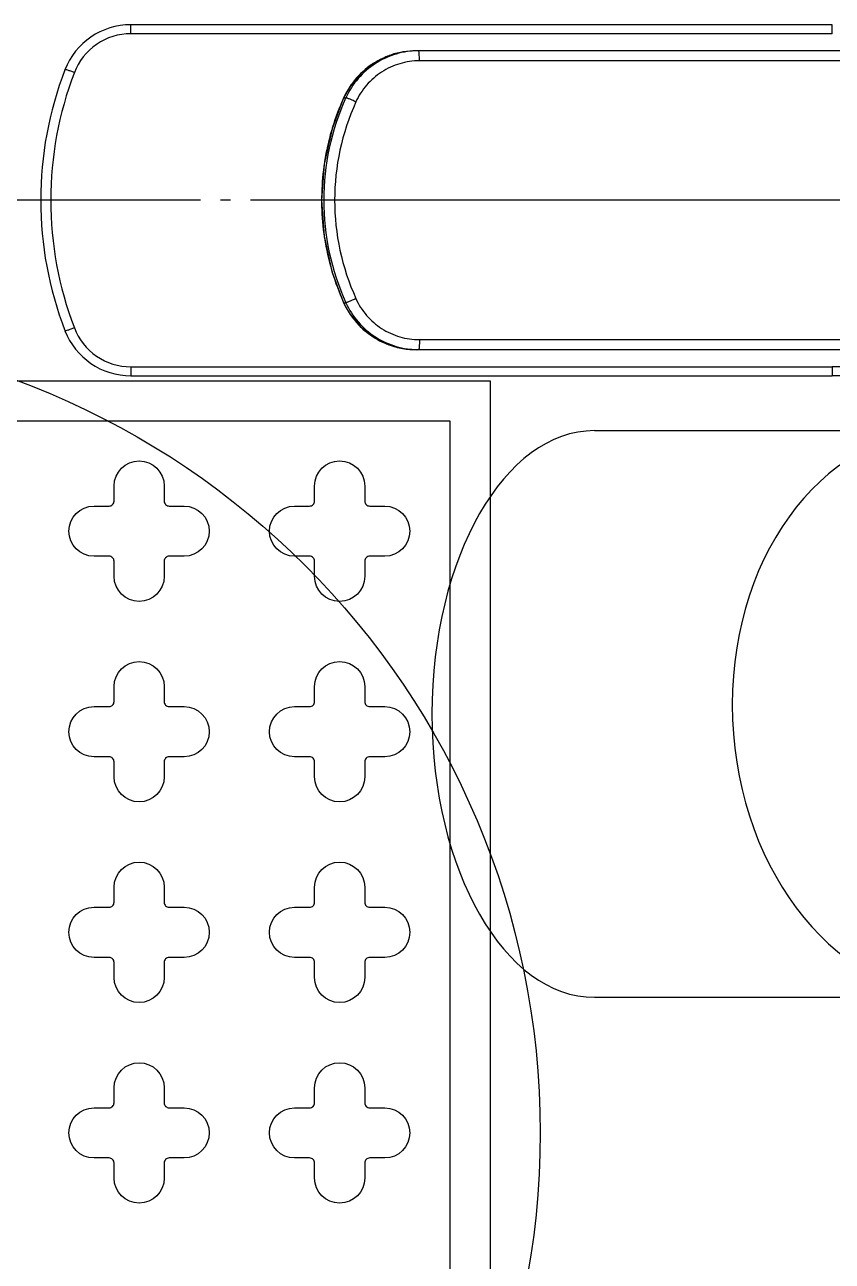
# Model space of a CAD drawing. Extents: x -137 to 14337, y 20899 to 40513.
# Drawn here: x 10395.1 to 10475.7, y 26690.7 to 26814 of the extents above; entities that cross this region are included whole.
import ezdxf

# ---------------------------------------------------------------- set-up
doc = ezdxf.new("R2010")
doc.units = 0
doc.header["$MEASUREMENT"] = 0
doc.linetypes.add('UP-LT-12', pattern=[65, 60, -2, 1, -2])
for name, color, linetype in [('54B_A-Drain', 8, 'Continuous'), ('54B_CENTER', 2, 'UP-LT-12'), ('54B_수전', 6, 'Continuous'), ('54B_위생기구', 6, 'Continuous')]:
    doc.layers.add(name, color=color, linetype=linetype)

msp = doc.modelspace()

# ---------------------------------------------------------------- linework, layer by layer
at = {"layer": '54B_A-Drain', "color": 9, "elevation": 0}
msp.add_lwpolyline([(10441.52, 26628.52), (10291.52, 26628.52), (10291.52, 26778.52), (10441.52, 26778.52)], close=True, dxfattribs=at)
at = {"layer": '54B_A-Drain', "color": 252, "elevation": 0}
msp.add_lwpolyline([(10437.52, 26632.52), (10295.52, 26632.52), (10295.52, 26774.52), (10437.52, 26774.52)], close=True, dxfattribs=at)
for points in [[(10411.02, 26761.02), (10409.52, 26761.02, 0.414214), (10409.02, 26760.52), (10409.02, 26759.02, -1), (10404.02, 26759.02), (10404.02, 26760.52, 0.414214), (10403.52, 26761.02), (10402.02, 26761.02, -1), (10402.02, 26766.02), (10403.52, 26766.02, 0.414214), (10404.02, 26766.52), (10404.02, 26768.02, -1), (10409.02, 26768.02), (10409.02, 26766.52, 0.414214), (10409.52, 26766.02), (10411.02, 26766.02, -1)], [(10431.02, 26761.02), (10429.52, 26761.02, 0.414214), (10429.02, 26760.52), (10429.02, 26759.02, -1), (10424.02, 26759.02), (10424.02, 26760.52, 0.414214), (10423.52, 26761.02), (10422.02, 26761.02, -1), (10422.02, 26766.02), (10423.52, 26766.02, 0.414214), (10424.02, 26766.52), (10424.02, 26768.02, -1), (10429.02, 26768.02), (10429.02, 26766.52, 0.414214), (10429.52, 26766.02), (10431.02, 26766.02, -1)], [(10411.02, 26741.02), (10409.52, 26741.02, 0.414214), (10409.02, 26740.52), (10409.02, 26739.02, -1), (10404.02, 26739.02), (10404.02, 26740.52, 0.414214), (10403.52, 26741.02), (10402.02, 26741.02, -1), (10402.02, 26746.02), (10403.52, 26746.02, 0.414214), (10404.02, 26746.52), (10404.02, 26748.02, -1), (10409.02, 26748.02), (10409.02, 26746.52, 0.414214), (10409.52, 26746.02), (10411.02, 26746.02, -1)], [(10431.02, 26741.02), (10429.52, 26741.02, 0.414214), (10429.02, 26740.52), (10429.02, 26739.02, -1), (10424.02, 26739.02), (10424.02, 26740.52, 0.414214), (10423.52, 26741.02), (10422.02, 26741.02, -1), (10422.02, 26746.02), (10423.52, 26746.02, 0.414214), (10424.02, 26746.52), (10424.02, 26748.02, -1), (10429.02, 26748.02), (10429.02, 26746.52, 0.414214), (10429.52, 26746.02), (10431.02, 26746.02, -1)], [(10411.02, 26721.02), (10409.52, 26721.02, 0.414214), (10409.02, 26720.52), (10409.02, 26719.02, -1), (10404.02, 26719.02), (10404.02, 26720.52, 0.414214), (10403.52, 26721.02), (10402.02, 26721.02, -1), (10402.02, 26726.02), (10403.52, 26726.02, 0.414214), (10404.02, 26726.52), (10404.02, 26728.02, -1), (10409.02, 26728.02), (10409.02, 26726.52, 0.414214), (10409.52, 26726.02), (10411.02, 26726.02, -1)], [(10431.02, 26721.02), (10429.52, 26721.02, 0.414214), (10429.02, 26720.52), (10429.02, 26719.02, -1), (10424.02, 26719.02), (10424.02, 26720.52, 0.414214), (10423.52, 26721.02), (10422.02, 26721.02, -1), (10422.02, 26726.02), (10423.52, 26726.02, 0.414214), (10424.02, 26726.52), (10424.02, 26728.02, -1), (10429.02, 26728.02), (10429.02, 26726.52, 0.414214), (10429.52, 26726.02), (10431.02, 26726.02, -1)], [(10411.02, 26701.02), (10409.52, 26701.02, 0.414214), (10409.02, 26700.52), (10409.02, 26699.02, -1), (10404.02, 26699.02), (10404.02, 26700.52, 0.414214), (10403.52, 26701.02), (10402.02, 26701.02, -1), (10402.02, 26706.02), (10403.52, 26706.02, 0.414214), (10404.02, 26706.52), (10404.02, 26708.02, -1), (10409.02, 26708.02), (10409.02, 26706.52, 0.414214), (10409.52, 26706.02), (10411.02, 26706.02, -1)], [(10431.02, 26701.02), (10429.52, 26701.02, 0.414214), (10429.02, 26700.52), (10429.02, 26699.02, -1), (10424.02, 26699.02), (10424.02, 26700.52, 0.414214), (10423.52, 26701.02), (10422.02, 26701.02, -1), (10422.02, 26706.02), (10423.52, 26706.02, 0.414214), (10424.02, 26706.52), (10424.02, 26708.02, -1), (10429.02, 26708.02), (10429.02, 26706.52, 0.414214), (10429.52, 26706.02), (10431.02, 26706.02, -1)]]:
    msp.add_lwpolyline(points, format="xyb", close=True, dxfattribs=at)
at = {"layer": '54B_A-Drain', "color": 8}
msp.add_circle((10366.52, 26703.52), 80, dxfattribs=at)
at = {"layer": '54B_CENTER', "color": 1, "linetype": 'UP-LT-12'}
msp.add_line((10542.64, 26796.52, 0), (10391.01, 26796.52, 0), dxfattribs=at)
at = {"layer": '54B_수전', "color": 6}
for p, q in [((10451.93, 26773.54, 0), (10487.48, 26773.54, 0)), ((10451.93, 26717.04, 0), (10486.08, 26717.04, 0))]:
    msp.add_line(p, q, dxfattribs=at)
for centre, major_axis, ratio, start_param, end_param in [((10451.93, 26745.29, 0), (0, -28.25), 0.573576, 3.141593, 6.283185), ((10487.48, 26745.29, 0), (1.72, -28.23), 0.769717, 3.062596, 6.204188)]:
    msp.add_ellipse(centre, major_axis=major_axis, ratio=ratio, start_param=start_param, end_param=end_param, dxfattribs=at)
at = {"layer": '54B_위생기구', "linetype": 'Continuous'}
for p, q in [((10475.66, 26814.02, 0), (10405.69, 26814.02, 0)), ((10405.69, 26813.12, 0), (10405.69, 26814.02, 0)), ((10475.66, 26813.12, 0), (10405.69, 26813.12, 0)), ((10475.66, 26813.12, 0), (10475.66, 26814.02, 0)), ((10492.59, 26811.42, 0), (10434.18, 26811.42, 0)), ((10492.67, 26810.42, 0), (10434.48, 26810.42, 0)), ((10427.59, 26807.92, 0), (10426.92, 26806.74, 0)), ((10426.93, 26806.74, 0), (10426.92, 26806.74, 0)), ((10426.93, 26806.74, 0), (10427.15, 26806.74, 0)), ((10426.93, 26786.29, 0), (10426.92, 26786.3, 0)), ((10426.93, 26786.29, 0), (10427.15, 26786.29, 0)), ((10434.48, 26782.62, 0), (10492.67, 26782.62, 0)), ((10434.18, 26781.62, 0), (10492.59, 26781.62, 0)), ((10405.69, 26779.91, 0), (10475.66, 26779.91, 0)), ((10405.69, 26779.91, 0), (10405.69, 26779.02, 0)), ((10475.66, 26779.91, 0), (10475.66, 26779.02, 0)), ((10405.69, 26779.02, 0), (10475.66, 26779.02, 0))]:
    msp.add_line(p, q, dxfattribs=at)
at = {"layer": '54B_위생기구', "linetype": 'Continuous', "elevation": 0}
for points in [[(10434.18, 26811.42), (10432.86, 26811.3), (10431.31, 26810.88), (10429.88, 26810.15), (10428.62, 26809.15), (10427.59, 26807.92)], [(10426.92, 26806.74), (10425.76, 26803.63), (10424.98, 26800.12), (10424.71, 26796.53), (10424.97, 26792.93), (10425.75, 26789.42), (10426.92, 26786.3)], [(10426.92, 26786.3), (10427.57, 26785.13), (10428.6, 26783.9), (10429.86, 26782.89), (10431.29, 26782.16), (10432.83, 26781.73), (10434.18, 26781.62)]]:
    msp.add_lwpolyline(points, dxfattribs=at)
at = {"layer": '54B_위생기구', "linetype": 'Continuous'}
for centre, radius, start, end in [((10405.69, 26806.98, 0), 7.04, 90.0166, 158.8265), ((10434.19, 26803.45, 0), 7.96, 113.4354, 120.7018), ((10434.19, 26803.45, 0), 7.96, 110.0475, 113.4322), ((10434.18, 26803.46, 0), 7.96, 100.2356, 110.0382), ((10434.18, 26803.49, 0), 7.93, 99.4784, 100.226), ((10434.18, 26803.46, 0), 7.96, 90.0103, 99.4714), ((10432.77, 26796.52, 0), 36.07, 158.8622, 201.1378), ((10434.2, 26803.43, 0), 7.99, 131.7108, 135.3032), ((10434.2, 26803.44, 0), 7.98, 124.5318, 131.7099), ((10434.19, 26803.44, 0), 7.97, 120.7064, 124.5252), ((10433.22, 26796.52, 0), 35.52, 158.9947, 201.0053), ((10434.23, 26803.41, 0), 8.03, 144.7795, 155.5427), ((10434.21, 26803.42, 0), 8, 135.3141, 144.7595), ((10449.63, 26796.52, 0), 24.7, 155.5497, 204.4503), ((10449.36, 26796.54, 0), 24.64, 155.7483, 162.835), ((10449.71, 26796.52, 0), 23.69, 155.5499, 204.4501), ((10449.33, 26796.55, 0), 24.61, 155.5535, 155.7455), ((10449.54, 26796.49, 0), 24.83, 163.7829, 170.9526), ((10449.39, 26796.53, 0), 24.67, 162.8393, 163.7763), ((10449.42, 26796.51, 0), 24.7, 172.0914, 179.2392), ((10449.55, 26796.49, 0), 24.83, 170.9528, 172.0958), ((10449.25, 26796.51, 0), 24.54, 179.2505, 180.5237), ((10449.4, 26796.52, 0), 24.69, 180.5371, 187.7464), ((10449.54, 26796.54, 0), 24.83, 187.7404, 188.7679), ((10449.54, 26796.54, 0), 24.82, 188.7681, 196.5093), ((10449.38, 26796.49, 0), 24.66, 196.5179, 196.9328), ((10449.36, 26796.49, 0), 24.64, 196.9363, 204.2001), ((10449.34, 26796.48, 0), 24.62, 204.2039, 204.4463), ((10434.23, 26789.62, 0), 8.03, 204.4571, 215.2311), ((10434.21, 26789.61, 0), 8, 215.2505, 224.2959), ((10405.69, 26786.05, 0), 7.04, 201.173, 269.9839), ((10434.21, 26789.6, 0), 7.99, 224.3054, 227.8687), ((10434.2, 26789.59, 0), 7.98, 227.8706, 234.9955), ((10434.19, 26789.59, 0), 7.97, 235.0009, 238.8274), ((10434.19, 26789.58, 0), 7.97, 238.8332, 246.1624), ((10434.19, 26789.58, 0), 7.96, 246.1647, 249.5696), ((10434.18, 26789.57, 0), 7.96, 249.5803, 259.9938), ((10434.18, 26789.54, 0), 7.92, 260.0057, 260.2826), ((10434.18, 26789.57, 0), 7.96, 260.29, 269.9887), ((10475.65, 26659.18, 0), 120.73, 80.8737, 89.9955), ((10475.65, 26658.51, 0), 120.51, 80.9328, 89.996)]:
    msp.add_arc(centre, radius, start, end, dxfattribs=at)
for points, knots in [([(10405.69, 26813.12, 0), (10404.49, 26813.12, 0), (10402.05, 26812.37, 0), (10400.49, 26810.36, 0), (10400.06, 26809.25, 0)], [0, 0, 0, 0, 0.500372, 1, 1, 1, 1]), ([(10434.4, 26811.42, 0), (10433.64, 26811.42, 0), (10432.12, 26811.2, 0), (10430.03, 26810.24, 0), (10428.29, 26808.73, 0), (10427.46, 26807.43, 0), (10427.15, 26806.74, 0)], [0, 0, 0, 0, 0.249707, 0.499543, 0.749631, 1, 1, 1, 1]), ([(10434.48, 26810.42, 0), (10434.48, 26810.54, 0), (10434.48, 26810.78, 0), (10434.46, 26811.06, 0), (10434.45, 26811.24, 0), (10434.43, 26811.33, 0), (10434.42, 26811.38, 0), (10434.4, 26811.42, 0), (10434.4, 26811.42, 0)], [0, 0, 0, 0, 0.378556, 0.699966, 0.823568, 0.916232, 0.974706, 1, 1, 1, 1]), ([(10400.06, 26809.25, 0), (10399.94, 26809.29, 0), (10399.73, 26809.37, 0), (10399.41, 26809.48, 0), (10399.28, 26809.51, 0), (10399.13, 26809.54, 0), (10399.13, 26809.52, 0)], [0, 0, 0, 0, 0.390318, 0.716443, 0.929077, 1, 1, 1, 1]), ([(10434.48, 26810.42, 0), (10433.82, 26810.42, 0), (10432.49, 26810.22, 0), (10430.66, 26809.38, 0), (10429.14, 26808.06, 0), (10428.41, 26806.93, 0), (10428.14, 26806.32, 0)], [0, 0, 0, 0, 0.249712, 0.499538, 0.74962, 1, 1, 1, 1]), ([(10428.14, 26806.32, 0), (10428.02, 26806.38, 0), (10427.8, 26806.48, 0), (10427.54, 26806.59, 0), (10427.36, 26806.66, 0), (10427.26, 26806.7, 0), (10427.19, 26806.73, 0), (10427.16, 26806.74, 0), (10427.15, 26806.74, 0)], [0, 0, 0, 0, 0.359801, 0.67601, 0.802213, 0.900628, 0.967281, 1, 1, 1, 1]), ([(10428.14, 26786.71, 0), (10428.02, 26786.65, 0), (10427.8, 26786.56, 0), (10427.54, 26786.44, 0), (10427.36, 26786.37, 0), (10427.26, 26786.33, 0), (10427.19, 26786.31, 0), (10427.16, 26786.29, 0), (10427.15, 26786.29, 0)], [0, 0, 0, 0, 0.359801, 0.67601, 0.802213, 0.900628, 0.967281, 1, 1, 1, 1]), ([(10427.15, 26786.29, 0), (10427.46, 26785.6, 0), (10428.29, 26784.31, 0), (10430.03, 26782.79, 0), (10432.12, 26781.83, 0), (10433.64, 26781.62, 0), (10434.4, 26781.62, 0)], [0, 0, 0, 0, 0.250351, 0.500427, 0.750275, 1, 1, 1, 1]), ([(10428.14, 26786.71, 0), (10428.41, 26786.1, 0), (10429.14, 26784.97, 0), (10430.66, 26783.65, 0), (10432.49, 26782.81, 0), (10433.82, 26782.62, 0), (10434.48, 26782.62, 0)], [0, 0, 0, 0, 0.250356, 0.500422, 0.750264, 1, 1, 1, 1]), ([(10400.06, 26783.78, 0), (10399.94, 26783.74, 0), (10399.73, 26783.66, 0), (10399.41, 26783.55, 0), (10399.28, 26783.53, 0), (10399.13, 26783.49, 0), (10399.13, 26783.51, 0)], [0, 0, 0, 0, 0.390324, 0.716453, 0.929084, 1, 1, 1, 1]), ([(10400.06, 26783.78, 0), (10400.49, 26782.67, 0), (10402.05, 26780.66, 0), (10404.49, 26779.91, 0), (10405.69, 26779.91, 0)], [0, 0, 0, 0, 0.499579, 1, 1, 1, 1]), ([(10434.48, 26782.62, 0), (10434.48, 26782.49, 0), (10434.48, 26782.25, 0), (10434.46, 26781.97, 0), (10434.45, 26781.8, 0), (10434.43, 26781.7, 0), (10434.42, 26781.65, 0), (10434.4, 26781.62, 0), (10434.4, 26781.62, 0)], [0, 0, 0, 0, 0.378556, 0.699966, 0.823568, 0.916232, 0.974706, 1, 1, 1, 1])]:
    msp.add_open_spline(points, degree=3, knots=knots, dxfattribs=at)

doc.saveas('drawing.dxf')
